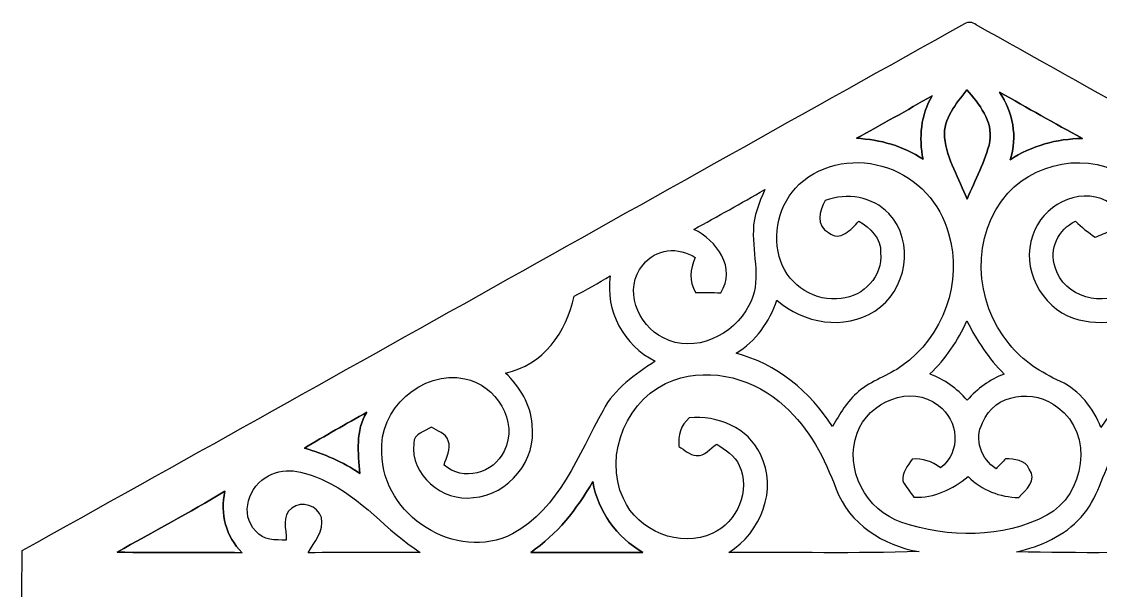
# Model space of a CAD drawing. Header units: centimetres. Extents: x -10.6 to 10.6, y -12.7 to 12.7.
# Drawn here: x -10.56 to -2.36, y 8.37 to 12.7 of the extents above; entities that cross this region are included whole.
import ezdxf

# ---------------------------------------------------------------- set-up
doc = ezdxf.new("R2010")
doc.units = ezdxf.units.CM
doc.header["$MEASUREMENT"] = 0
doc.layers.add('Camada 1', color=7, linetype='Continuous')

msp = doc.modelspace()

# ---------------------------------------------------------------- linework, layer by layer
at = {"layer": 'Camada 1', "color": 156}
for points, knots in [([(-3.39724, 12.67918), (-3.36656, 12.69717), (-3.33657, 12.69505), (-3.30694, 12.67248), (-3.30694, 12.67248), (-1.51377, 11.66636), (0.28081, 10.6627), (2.07432, 9.65764), (2.07432, 9.65764), (2.65818, 9.32602), (3.2512, 9.00782), (3.82975, 8.66775), (3.82975, 8.66775), (3.84281, 8.5471), (3.83363, 8.42504), (3.83575, 8.30367), (3.83575, 8.30367), (3.47768, 8.30438), (3.11962, 8.30367), (2.76153, 8.30403), (2.76153, 8.30403), (2.76224, 2.60667), (2.75872, -3.09068), (2.76331, -8.78804), (2.76331, -8.78804), (2.90371, -8.78804), (3.06882, -8.86989), (3.05893, -9.03216), (3.05893, -9.03216), (3.0667, -10.12189), (3.05964, -11.21197), (3.06246, -12.30171), (3.06246, -12.30171), (-1.22061, -12.30066), (-5.50367, -12.30312), (-9.7864, -12.30066), (-9.7864, -12.30066), (-9.78605, -11.26949), (-9.78534, -10.23866), (-9.78675, -9.2075), (-9.78675, -9.2075), (-9.785, -9.10201), (-9.79663, -8.9863), (-9.7356, -8.89387), (-9.7356, -8.89387), (-9.67846, -8.80886), (-9.56627, -8.80356), (-9.47561, -8.78628), (-9.47561, -8.78628), (-9.47314, -3.08963), (-9.47243, 2.60702), (-9.47596, 8.30367), (-9.47596, 8.30367), (-9.8358, 8.30438), (-10.19563, 8.30297), (-10.55581, 8.30473), (-10.55581, 8.30473), (-10.55511, 8.42821), (-10.55546, 8.55168), (-10.55404, 8.67515), (-10.55404, 8.67515), (-8.16574, 10.00478), (-5.78414, 11.34709), (-3.39724, 12.67918)], [0, 0, 0, 0, 0.0588235, 0.0588235, 0.0588235, 0.0588235, 0.1176471, 0.1176471, 0.1176471, 0.1176471, 0.1764706, 0.1764706, 0.1764706, 0.1764706, 0.2352941, 0.2352941, 0.2352941, 0.2352941, 0.2941176, 0.2941176, 0.2941176, 0.2941176, 0.3529412, 0.3529412, 0.3529412, 0.3529412, 0.4117647, 0.4117647, 0.4117647, 0.4117647, 0.4705882, 0.4705882, 0.4705882, 0.4705882, 0.5294118, 0.5294118, 0.5294118, 0.5294118, 0.5882353, 0.5882353, 0.5882353, 0.5882353, 0.6470588, 0.6470588, 0.6470588, 0.6470588, 0.7058824, 0.7058824, 0.7058824, 0.7058824, 0.7647059, 0.7647059, 0.7647059, 0.7647059, 0.8235294, 0.8235294, 0.8235294, 0.8235294, 0.8823529, 0.8823529, 0.8823529, 0.8823529, 1, 1, 1, 1]), ([(-4.2164, 11.80994), (-4.2164, 11.80994), (-4.2164, 11.80994), (-4.2164, 11.80994), (-4.2164, 11.80994), (-4.03754, 11.80112), (-3.86045, 11.75173), (-3.71122, 11.65083), (-3.71122, 11.65083), (-3.74438, 11.81558), (-3.72745, 11.98633), (-3.64277, 12.13308), (-3.64277, 12.13308), (-3.83187, 12.0216), (-4.02449, 11.91612), (-4.2164, 11.80994)], [0, 0, 0, 0, 0.2, 0.2, 0.2, 0.2, 0.4, 0.4, 0.4, 0.4, 0.6, 0.6, 0.6, 0.6, 1, 1, 1, 1]), ([(-3.54824, 11.8177), (-3.54824, 11.8177), (-3.54824, 11.8177), (-3.54824, 11.8177), (-3.54824, 11.8177), (-3.52989, 11.64978), (-3.43605, 11.50338), (-3.37714, 11.34779), (-3.37714, 11.34779), (-3.31611, 11.49314), (-3.23744, 11.6332), (-3.20286, 11.78806), (-3.20286, 11.78806), (-3.18028, 11.94117), (-3.28471, 12.07099), (-3.37889, 12.17859), (-3.37889, 12.17859), (-3.45897, 12.0724), (-3.55988, 11.96057), (-3.54824, 11.8177)], [0, 0, 0, 0, 0.1666667, 0.1666667, 0.1666667, 0.1666667, 0.3333333, 0.3333333, 0.3333333, 0.3333333, 0.5, 0.5, 0.5, 0.5, 0.6666667, 0.6666667, 0.6666667, 0.6666667, 1, 1, 1, 1]), ([(-3.12949, 12.16166), (-3.12949, 12.16166), (-3.12949, 12.16166), (-3.12949, 12.16166), (-3.12949, 12.16166), (-3.03213, 12.00855), (-2.98874, 11.82299), (-3.05047, 11.6473), (-3.05047, 11.6473), (-2.88642, 11.75314), (-2.69558, 11.80676), (-2.50084, 11.80853), (-2.50084, 11.80853), (-2.7111, 11.92459), (-2.92169, 12.04101), (-3.12949, 12.16166)], [0, 0, 0, 0, 0.2, 0.2, 0.2, 0.2, 0.4, 0.4, 0.4, 0.4, 0.6, 0.6, 0.6, 0.6, 1, 1, 1, 1]), ([(-3.0667, 11.39366), (-3.0667, 11.39366), (-3.0667, 11.39366), (-3.0667, 11.39366), (-3.0667, 11.39366), (-3.34963, 11.07934), (-3.32527, 10.56251), (-3.05611, 10.24713), (-3.05611, 10.24713), (-2.95451, 10.11837), (-2.81445, 10.02911), (-2.667, 9.96173), (-2.667, 9.96173), (-2.51989, 9.89435), (-2.41899, 9.75924), (-2.36007, 9.61213), (-2.36007, 9.61213), (-2.19287, 9.87918), (-1.93604, 10.09508), (-1.62594, 10.17129), (-1.62594, 10.17129), (-1.76564, 10.27606), (-1.87888, 10.414), (-1.93462, 10.58121), (-1.93462, 10.58121), (-2.10219, 10.42528), (-2.35091, 10.36884), (-2.56821, 10.44398), (-2.56821, 10.44398), (-2.81586, 10.52688), (-2.96969, 10.8264), (-2.87725, 11.07369), (-2.87725, 11.07369), (-2.81094, 11.29523), (-2.5333, 11.4434), (-2.31951, 11.33404), (-2.31951, 11.33404), (-2.23237, 11.28888), (-2.25142, 11.18376), (-2.28318, 11.10932), (-2.28318, 11.10932), (-2.32339, 11.09274), (-2.36326, 11.07545), (-2.40312, 11.05781), (-2.40312, 11.05781), (-2.45709, 11.09415), (-2.50754, 11.13542), (-2.5541, 11.17987), (-2.5541, 11.17987), (-2.68323, 11.12131), (-2.75872, 10.96504), (-2.70756, 10.82992), (-2.70756, 10.82992), (-2.64407, 10.59885), (-2.33927, 10.52547), (-2.14982, 10.6486), (-2.14982, 10.6486), (-1.86407, 10.8084), (-1.86548, 11.24338), (-2.09444, 11.45222), (-2.09444, 11.45222), (-2.35725, 11.71715), (-2.82539, 11.66071), (-3.0667, 11.39366)], [0, 0, 0, 0, 0.0588235, 0.0588235, 0.0588235, 0.0588235, 0.1176471, 0.1176471, 0.1176471, 0.1176471, 0.1764706, 0.1764706, 0.1764706, 0.1764706, 0.2352941, 0.2352941, 0.2352941, 0.2352941, 0.2941176, 0.2941176, 0.2941176, 0.2941176, 0.3529412, 0.3529412, 0.3529412, 0.3529412, 0.4117647, 0.4117647, 0.4117647, 0.4117647, 0.4705882, 0.4705882, 0.4705882, 0.4705882, 0.5294118, 0.5294118, 0.5294118, 0.5294118, 0.5882353, 0.5882353, 0.5882353, 0.5882353, 0.6470588, 0.6470588, 0.6470588, 0.6470588, 0.7058824, 0.7058824, 0.7058824, 0.7058824, 0.7647059, 0.7647059, 0.7647059, 0.7647059, 0.8235294, 0.8235294, 0.8235294, 0.8235294, 0.8823529, 0.8823529, 0.8823529, 0.8823529, 1, 1, 1, 1]), ([(-4.65101, 11.46104), (-4.65101, 11.46104), (-4.65101, 11.46104), (-4.65101, 11.46104), (-4.65101, 11.46104), (-4.80625, 11.31393), (-4.86339, 11.07545), (-4.79071, 10.87402), (-4.79071, 10.87402), (-4.72722, 10.68987), (-4.5272, 10.56322), (-4.3328, 10.59356), (-4.3328, 10.59356), (-4.16243, 10.60591), (-4.0146, 10.76606), (-4.03294, 10.93927), (-4.03294, 10.93927), (-4.02766, 11.049), (-4.11056, 11.13084), (-4.19946, 11.17987), (-4.19946, 11.17987), (-4.25484, 11.11919), (-4.34199, 11.02042), (-4.4277, 11.09309), (-4.4277, 11.09309), (-4.52683, 11.14495), (-4.49967, 11.25819), (-4.45347, 11.33756), (-4.45347, 11.33756), (-4.28907, 11.39789), (-4.09397, 11.36826), (-3.97121, 11.23809), (-3.97121, 11.23809), (-3.76977, 11.02783), (-3.83329, 10.64789), (-4.07775, 10.49761), (-4.07775, 10.49761), (-4.30705, 10.34803), (-4.62104, 10.40341), (-4.81999, 10.57945), (-4.81999, 10.57945), (-4.87749, 10.41541), (-4.98016, 10.26759), (-5.13079, 10.17658), (-5.13079, 10.17658), (-4.82423, 10.0965), (-4.56635, 9.88589), (-4.39878, 9.61989), (-4.39878, 9.61989), (-4.3434, 9.71549), (-4.28659, 9.81321), (-4.20158, 9.88589), (-4.20158, 9.88589), (-4.10279, 9.96914), (-3.97544, 10.00619), (-3.87103, 10.08097), (-3.87103, 10.08097), (-3.56093, 10.29899), (-3.40359, 10.72232), (-3.51754, 11.08745), (-3.51754, 11.08745), (-3.57645, 11.3164), (-3.75637, 11.50902), (-3.98039, 11.58486), (-3.98039, 11.58486), (-4.2037, 11.66565), (-4.47569, 11.6265), (-4.65101, 11.46104)], [0, 0, 0, 0, 0.0555556, 0.0555556, 0.0555556, 0.0555556, 0.1111111, 0.1111111, 0.1111111, 0.1111111, 0.1666667, 0.1666667, 0.1666667, 0.1666667, 0.2222222, 0.2222222, 0.2222222, 0.2222222, 0.2777778, 0.2777778, 0.2777778, 0.2777778, 0.3333333, 0.3333333, 0.3333333, 0.3333333, 0.3888889, 0.3888889, 0.3888889, 0.3888889, 0.4444444, 0.4444444, 0.4444444, 0.4444444, 0.5, 0.5, 0.5, 0.5, 0.5555556, 0.5555556, 0.5555556, 0.5555556, 0.6111111, 0.6111111, 0.6111111, 0.6111111, 0.6666667, 0.6666667, 0.6666667, 0.6666667, 0.7222222, 0.7222222, 0.7222222, 0.7222222, 0.7777778, 0.7777778, 0.7777778, 0.7777778, 0.8333333, 0.8333333, 0.8333333, 0.8333333, 0.8888889, 0.8888889, 0.8888889, 0.8888889, 1, 1, 1, 1]), ([(-5.45182, 11.11814), (-5.45182, 11.11814), (-5.45182, 11.11814), (-5.45182, 11.11814), (-5.45182, 11.11814), (-5.27861, 11.03595), (-5.12304, 10.82181), (-5.24756, 10.63625), (-5.24756, 10.63625), (-5.31106, 10.63766), (-5.37457, 10.63872), (-5.43806, 10.63907), (-5.43806, 10.63907), (-5.49063, 10.72444), (-5.48111, 10.8158), (-5.44018, 10.9033), (-5.44018, 10.9033), (-5.56436, 10.99008), (-5.74357, 10.97068), (-5.83706, 10.84862), (-5.83706, 10.84862), (-5.99052, 10.67117), (-5.8794, 10.38612), (-5.68289, 10.2937), (-5.68289, 10.2937), (-5.44688, 10.16846), (-5.14702, 10.31451), (-5.03273, 10.53994), (-5.03273, 10.53994), (-4.93182, 10.71562), (-5.00803, 10.92234), (-4.99886, 11.11179), (-4.99886, 11.11179), (-4.99957, 11.2208), (-4.9544, 11.32169), (-4.91313, 11.42012), (-4.91313, 11.42012), (-5.09164, 11.31746), (-5.27085, 11.21656), (-5.45182, 11.11814)], [0, 0, 0, 0, 0.0909091, 0.0909091, 0.0909091, 0.0909091, 0.1818182, 0.1818182, 0.1818182, 0.1818182, 0.2727273, 0.2727273, 0.2727273, 0.2727273, 0.3636364, 0.3636364, 0.3636364, 0.3636364, 0.4545455, 0.4545455, 0.4545455, 0.4545455, 0.5454545, 0.5454545, 0.5454545, 0.5454545, 0.6363636, 0.6363636, 0.6363636, 0.6363636, 0.7272727, 0.7272727, 0.7272727, 0.7272727, 0.8181818, 0.8181818, 0.8181818, 0.8181818, 1, 1, 1, 1]), ([(-6.36093, 10.60943), (-6.36093, 10.60943), (-6.36093, 10.60943), (-6.36093, 10.60943), (-6.36093, 10.60943), (-6.41456, 10.33955), (-6.59906, 10.0845), (-6.88021, 10.02665), (-6.88021, 10.02665), (-6.77579, 9.92081), (-6.68655, 9.78781), (-6.67985, 9.63471), (-6.67985, 9.63471), (-6.64033, 9.36801), (-6.85694, 9.09919), (-7.1247, 9.08015), (-7.1247, 9.08015), (-7.35717, 9.04592), (-7.60801, 9.25195), (-7.57836, 9.49395), (-7.57836, 9.49395), (-7.57695, 9.56697), (-7.49265, 9.58249), (-7.44361, 9.61636), (-7.44361, 9.61636), (-7.40092, 9.58461), (-7.33283, 9.57015), (-7.31626, 9.5123), (-7.31626, 9.5123), (-7.29085, 9.44845), (-7.33248, 9.38705), (-7.348, 9.32709), (-7.348, 9.32709), (-7.20514, 9.19903), (-6.97018, 9.26394), (-6.89222, 9.43222), (-6.89222, 9.43222), (-6.77791, 9.65481), (-6.95395, 9.93916), (-7.1896, 9.98255), (-7.1896, 9.98255), (-7.51521, 10.05381), (-7.84789, 9.74865), (-7.82038, 9.41916), (-7.82038, 9.41916), (-7.8179, 8.94608), (-7.25452, 8.5859), (-6.82837, 8.80356), (-6.82837, 8.80356), (-6.47135, 8.999), (-6.32848, 9.40576), (-6.14079, 9.7416), (-6.14079, 9.7416), (-6.0572, 9.90987), (-5.89455, 10.01289), (-5.74569, 10.11696), (-5.74569, 10.11696), (-5.98346, 10.23654), (-6.12775, 10.49937), (-6.08576, 10.76466), (-6.08576, 10.76466), (-6.17643, 10.71068), (-6.26816, 10.65847), (-6.36093, 10.60943)], [0, 0, 0, 0, 0.0588235, 0.0588235, 0.0588235, 0.0588235, 0.1176471, 0.1176471, 0.1176471, 0.1176471, 0.1764706, 0.1764706, 0.1764706, 0.1764706, 0.2352941, 0.2352941, 0.2352941, 0.2352941, 0.2941176, 0.2941176, 0.2941176, 0.2941176, 0.3529412, 0.3529412, 0.3529412, 0.3529412, 0.4117647, 0.4117647, 0.4117647, 0.4117647, 0.4705882, 0.4705882, 0.4705882, 0.4705882, 0.5294118, 0.5294118, 0.5294118, 0.5294118, 0.5882353, 0.5882353, 0.5882353, 0.5882353, 0.6470588, 0.6470588, 0.6470588, 0.6470588, 0.7058824, 0.7058824, 0.7058824, 0.7058824, 0.7647059, 0.7647059, 0.7647059, 0.7647059, 0.8235294, 0.8235294, 0.8235294, 0.8235294, 0.8823529, 0.8823529, 0.8823529, 0.8823529, 1, 1, 1, 1]), ([(-3.37784, 10.42246), (-3.37784, 10.42246), (-3.37784, 10.42246), (-3.37784, 10.42246), (-3.37784, 10.42246), (-3.44628, 10.27217), (-3.53871, 10.13354), (-3.65901, 10.01959), (-3.65901, 10.01959), (-3.54965, 9.97691), (-3.45227, 9.90917), (-3.37609, 9.81991), (-3.37609, 9.81991), (-3.29917, 9.90776), (-3.20392, 9.97691), (-3.09457, 10.01888), (-3.09457, 10.01888), (-3.21274, 10.1353), (-3.30412, 10.27465), (-3.37784, 10.42246)], [0, 0, 0, 0, 0.1666667, 0.1666667, 0.1666667, 0.1666667, 0.3333333, 0.3333333, 0.3333333, 0.3333333, 0.5, 0.5, 0.5, 0.5, 0.6666667, 0.6666667, 0.6666667, 0.6666667, 1, 1, 1, 1]), ([(-5.60387, 9.97231), (-5.60387, 9.97231), (-5.60387, 9.97231), (-5.60387, 9.97231), (-5.60387, 9.97231), (-5.95136, 9.8499), (-6.14362, 9.40681), (-5.98664, 9.07202), (-5.98664, 9.07202), (-5.87728, 8.82508), (-5.55519, 8.69173), (-5.30789, 8.80886), (-5.30789, 8.80886), (-5.12127, 8.89353), (-5.01896, 9.13553), (-5.10611, 9.32462), (-5.10611, 9.32462), (-5.13961, 9.39976), (-5.21124, 9.44421), (-5.2779, 9.48654), (-5.2779, 9.48654), (-5.32729, 9.45691), (-5.36716, 9.38847), (-5.43312, 9.40011), (-5.43312, 9.40011), (-5.48534, 9.40293), (-5.52202, 9.4435), (-5.56472, 9.46784), (-5.56472, 9.46784), (-5.57247, 9.55145), (-5.55059, 9.63012), (-5.48569, 9.68657), (-5.48569, 9.68657), (-5.27156, 9.70562), (-5.03943, 9.61213), (-4.94629, 9.40893), (-4.94629, 9.40893), (-4.81047, 9.14505), (-4.94276, 8.81309), (-5.18583, 8.66316), (-5.18583, 8.66316), (-4.70429, 8.66527), (-4.22275, 8.65434), (-3.74156, 8.66916), (-3.74156, 8.66916), (-4.01038, 8.71466), (-4.27284, 8.88047), (-4.3702, 9.14435), (-4.3702, 9.14435), (-4.45735, 9.37683), (-4.57412, 9.60543), (-4.76144, 9.773), (-4.76144, 9.773), (-4.98052, 9.98043), (-5.31495, 10.07533), (-5.60387, 9.97231)], [0, 0, 0, 0, 0.0666667, 0.0666667, 0.0666667, 0.0666667, 0.1333333, 0.1333333, 0.1333333, 0.1333333, 0.2, 0.2, 0.2, 0.2, 0.2666667, 0.2666667, 0.2666667, 0.2666667, 0.3333333, 0.3333333, 0.3333333, 0.3333333, 0.4, 0.4, 0.4, 0.4, 0.4666667, 0.4666667, 0.4666667, 0.4666667, 0.5333333, 0.5333333, 0.5333333, 0.5333333, 0.6, 0.6, 0.6, 0.6, 0.6666667, 0.6666667, 0.6666667, 0.6666667, 0.7333333, 0.7333333, 0.7333333, 0.7333333, 0.8, 0.8, 0.8, 0.8, 0.8666667, 0.8666667, 0.8666667, 0.8666667, 1, 1, 1, 1]), ([(-1.62842, 9.98113), (-1.62842, 9.98113), (-1.62842, 9.98113), (-1.62842, 9.98113), (-1.62842, 9.98113), (-1.90923, 9.89999), (-2.12372, 9.6721), (-2.25918, 9.42128), (-2.25918, 9.42128), (-2.34914, 9.26076), (-2.38371, 9.06955), (-2.51107, 8.93162), (-2.51107, 8.93162), (-2.63735, 8.78769), (-2.81905, 8.70973), (-3.00214, 8.66845), (-3.00214, 8.66845), (-2.52411, 8.6547), (-2.04576, 8.66633), (-1.56739, 8.66175), (-1.56739, 8.66175), (-1.76388, 8.79686), (-1.89688, 9.03358), (-1.8482, 9.27629), (-1.8482, 9.27629), (-1.81222, 9.52816), (-1.55468, 9.71549), (-1.30422, 9.68127), (-1.30422, 9.68127), (-1.19909, 9.6721), (-1.13524, 9.51406), (-1.22449, 9.44421), (-1.22449, 9.44421), (-1.2975, 9.35319), (-1.41605, 9.41846), (-1.47849, 9.48619), (-1.47849, 9.48619), (-1.6838, 9.39553), (-1.73567, 9.12001), (-1.60338, 8.94608), (-1.60338, 8.94608), (-1.43651, 8.69491), (-1.04422, 8.72313), (-0.85724, 8.93621), (-0.85724, 8.93621), (-0.6156, 9.19198), (-0.68967, 9.63118), (-0.94509, 9.85026), (-0.94509, 9.85026), (-1.12606, 10.01924), (-1.39805, 10.04675), (-1.62842, 9.98113)], [0, 0, 0, 0, 0.0714286, 0.0714286, 0.0714286, 0.0714286, 0.1428571, 0.1428571, 0.1428571, 0.1428571, 0.2142857, 0.2142857, 0.2142857, 0.2142857, 0.2857143, 0.2857143, 0.2857143, 0.2857143, 0.3571429, 0.3571429, 0.3571429, 0.3571429, 0.4285714, 0.4285714, 0.4285714, 0.4285714, 0.5, 0.5, 0.5, 0.5, 0.5714286, 0.5714286, 0.5714286, 0.5714286, 0.6428571, 0.6428571, 0.6428571, 0.6428571, 0.7142857, 0.7142857, 0.7142857, 0.7142857, 0.7857143, 0.7857143, 0.7857143, 0.7857143, 0.8571429, 0.8571429, 0.8571429, 0.8571429, 1, 1, 1, 1]), ([(-4.21111, 9.56909), (-4.21111, 9.56909), (-4.21111, 9.56909), (-4.21111, 9.56909), (-4.21111, 9.56909), (-4.31375, 9.29886), (-4.14301, 8.98031), (-3.87314, 8.89176), (-3.87314, 8.89176), (-3.52107, 8.77181), (-3.10549, 8.76758), (-2.77213, 8.94538), (-2.77213, 8.94538), (-2.48214, 9.09919), (-2.41017, 9.56627), (-2.68817, 9.76524), (-2.68817, 9.76524), (-2.86278, 9.91093), (-3.17429, 9.87459), (-3.25895, 9.64706), (-3.25895, 9.64706), (-3.32705, 9.52252), (-3.26743, 9.37471), (-3.15701, 9.29781), (-3.15701, 9.29781), (-3.13901, 9.31721), (-3.10232, 9.35566), (-3.08434, 9.37471), (-3.08434, 9.37471), (-3.01659, 9.37153), (-2.93722, 9.36766), (-2.90405, 9.2964), (-2.90405, 9.2964), (-2.84056, 9.21561), (-2.93193, 9.13659), (-2.98343, 9.08015), (-2.98343, 9.08015), (-3.12844, 9.08332), (-3.26565, 9.13623), (-3.36797, 9.23995), (-3.36797, 9.23995), (-3.4865, 9.14682), (-3.62513, 9.07238), (-3.78107, 9.08438), (-3.78107, 9.08438), (-3.80965, 9.12354), (-3.83962, 9.16163), (-3.86362, 9.20362), (-3.86362, 9.20362), (-3.8749, 9.26994), (-3.82588, 9.32074), (-3.79448, 9.37259), (-3.79448, 9.37259), (-3.71581, 9.37789), (-3.64208, 9.35531), (-3.57928, 9.30733), (-3.57928, 9.30733), (-3.42018, 9.42093), (-3.43992, 9.67034), (-3.59375, 9.77935), (-3.59375, 9.77935), (-3.79976, 9.94939), (-4.12891, 9.80545), (-4.21111, 9.56909)], [0, 0, 0, 0, 0.0588235, 0.0588235, 0.0588235, 0.0588235, 0.1176471, 0.1176471, 0.1176471, 0.1176471, 0.1764706, 0.1764706, 0.1764706, 0.1764706, 0.2352941, 0.2352941, 0.2352941, 0.2352941, 0.2941176, 0.2941176, 0.2941176, 0.2941176, 0.3529412, 0.3529412, 0.3529412, 0.3529412, 0.4117647, 0.4117647, 0.4117647, 0.4117647, 0.4705882, 0.4705882, 0.4705882, 0.4705882, 0.5294118, 0.5294118, 0.5294118, 0.5294118, 0.5882353, 0.5882353, 0.5882353, 0.5882353, 0.6470588, 0.6470588, 0.6470588, 0.6470588, 0.7058824, 0.7058824, 0.7058824, 0.7058824, 0.7647059, 0.7647059, 0.7647059, 0.7647059, 0.8235294, 0.8235294, 0.8235294, 0.8235294, 0.8823529, 0.8823529, 0.8823529, 0.8823529, 1, 1, 1, 1]), ([(-8.40846, 9.4562), (-8.40846, 9.4562), (-8.40846, 9.4562), (-8.40846, 9.4562), (-8.40846, 9.4562), (-8.25993, 9.41282), (-8.11636, 9.35143), (-7.98794, 9.26358), (-7.98794, 9.26358), (-7.99888, 9.41881), (-8.02357, 9.59061), (-7.93326, 9.7289), (-7.93326, 9.7289), (-8.09307, 9.64035), (-8.25111, 9.54898), (-8.40846, 9.4562)], [0, 0, 0, 0, 0.2, 0.2, 0.2, 0.2, 0.4, 0.4, 0.4, 0.4, 0.6, 0.6, 0.6, 0.6, 1, 1, 1, 1]), ([(-8.68045, 9.2456), (-8.68045, 9.2456), (-8.68045, 9.2456), (-8.68045, 9.2456), (-8.68045, 9.2456), (-8.82896, 9.17398), (-8.90481, 8.95103), (-8.77782, 8.82614), (-8.77782, 8.82614), (-8.72243, 8.75312), (-8.62753, 8.7577), (-8.54568, 8.757), (-8.54568, 8.757), (-8.54427, 8.83849), (-8.5866, 8.94397), (-8.5037, 8.99865), (-8.5037, 8.99865), (-8.42856, 9.0611), (-8.30791, 9.01876), (-8.27863, 8.9281), (-8.27863, 8.9281), (-8.25782, 8.8265), (-8.33154, 8.74183), (-8.38023, 8.66104), (-8.38023, 8.66104), (-8.0966, 8.66386), (-7.81261, 8.6614), (-7.52897, 8.66281), (-7.52897, 8.66281), (-7.78403, 8.8265), (-7.97383, 9.08015), (-8.25358, 9.20785), (-8.25358, 9.20785), (-8.38446, 9.26676), (-8.54533, 9.32532), (-8.68045, 9.2456)], [0, 0, 0, 0, 0.1, 0.1, 0.1, 0.1, 0.2, 0.2, 0.2, 0.2, 0.3, 0.3, 0.3, 0.3, 0.4, 0.4, 0.4, 0.4, 0.5, 0.5, 0.5, 0.5, 0.6, 0.6, 0.6, 0.6, 0.7, 0.7, 0.7, 0.7, 0.8, 0.8, 0.8, 0.8, 1, 1, 1, 1]), ([(-6.68972, 8.66316), (-6.68972, 8.66316), (-6.68972, 8.66316), (-6.68972, 8.66316), (-6.68972, 8.66316), (-6.40608, 8.66175), (-6.12245, 8.6621), (-5.83847, 8.66316), (-5.83847, 8.66316), (-6.03778, 8.77782), (-6.17819, 8.97501), (-6.21946, 9.2015), (-6.21946, 9.2015), (-6.33871, 8.99265), (-6.49005, 8.80004), (-6.68972, 8.66316)], [0, 0, 0, 0, 0.2, 0.2, 0.2, 0.2, 0.4, 0.4, 0.4, 0.4, 0.6, 0.6, 0.6, 0.6, 1, 1, 1, 1]), ([(-9.83014, 8.66527), (-9.83014, 8.66527), (-9.83014, 8.66527), (-9.83014, 8.66527), (-9.83014, 8.66527), (-9.51335, 8.65822), (-9.19656, 8.66493), (-8.88012, 8.6614), (-8.88012, 8.6614), (-9.00394, 8.78381), (-9.05087, 8.95772), (-9.01135, 9.12777), (-9.01135, 9.12777), (-9.28052, 8.96761), (-9.55674, 8.81873), (-9.83014, 8.66527)], [0, 0, 0, 0, 0.2, 0.2, 0.2, 0.2, 0.4, 0.4, 0.4, 0.4, 0.6, 0.6, 0.6, 0.6, 1, 1, 1, 1])]:
    msp.add_open_spline(points, degree=3, knots=knots, dxfattribs=at)
at = {"layer": 'Camada 1', "color": 7}
for points, knots in [([(-4.2164, 11.80994), (-4.02449, 11.91612), (-3.83187, 12.0216), (-3.64277, 12.13308), (-3.64277, 12.13308), (-3.72745, 11.98633), (-3.74438, 11.81558), (-3.71122, 11.65083), (-3.71122, 11.65083), (-3.86045, 11.75173), (-4.03754, 11.80112), (-4.2164, 11.80994)], [0, 0, 0, 0, 0.25, 0.25, 0.25, 0.25, 0.5, 0.5, 0.5, 0.5, 1, 1, 1, 1]), ([(-3.54824, 11.8177), (-3.55988, 11.96057), (-3.45897, 12.0724), (-3.37889, 12.17859), (-3.37889, 12.17859), (-3.28471, 12.07099), (-3.18028, 11.94117), (-3.20286, 11.78806), (-3.20286, 11.78806), (-3.23744, 11.6332), (-3.31611, 11.49314), (-3.37714, 11.34779), (-3.37714, 11.34779), (-3.43605, 11.50338), (-3.52989, 11.64978), (-3.54824, 11.8177)], [0, 0, 0, 0, 0.2, 0.2, 0.2, 0.2, 0.4, 0.4, 0.4, 0.4, 0.6, 0.6, 0.6, 0.6, 1, 1, 1, 1]), ([(-3.12949, 12.16166), (-2.92169, 12.04101), (-2.7111, 11.92459), (-2.50084, 11.80853), (-2.50084, 11.80853), (-2.69558, 11.80676), (-2.88642, 11.75314), (-3.05047, 11.6473), (-3.05047, 11.6473), (-2.98874, 11.82299), (-3.03213, 12.00855), (-3.12949, 12.16166)], [0, 0, 0, 0, 0.25, 0.25, 0.25, 0.25, 0.5, 0.5, 0.5, 0.5, 1, 1, 1, 1]), ([(-8.40846, 9.4562), (-8.25111, 9.54898), (-8.09307, 9.64035), (-7.93326, 9.7289), (-7.93326, 9.7289), (-8.02357, 9.59061), (-7.99888, 9.41881), (-7.98794, 9.26358), (-7.98794, 9.26358), (-8.11636, 9.35143), (-8.25993, 9.41282), (-8.40846, 9.4562)], [0, 0, 0, 0, 0.25, 0.25, 0.25, 0.25, 0.5, 0.5, 0.5, 0.5, 1, 1, 1, 1]), ([(-6.68972, 8.66316), (-6.49005, 8.80004), (-6.33871, 8.99265), (-6.21946, 9.2015), (-6.21946, 9.2015), (-6.17819, 8.97501), (-6.03778, 8.77782), (-5.83847, 8.66316), (-5.83847, 8.66316), (-6.12245, 8.6621), (-6.40608, 8.66175), (-6.68972, 8.66316)], [0, 0, 0, 0, 0.25, 0.25, 0.25, 0.25, 0.5, 0.5, 0.5, 0.5, 1, 1, 1, 1]), ([(-9.83014, 8.66527), (-9.55674, 8.81873), (-9.28052, 8.96761), (-9.01135, 9.12777), (-9.01135, 9.12777), (-9.05087, 8.95772), (-9.00394, 8.78381), (-8.88012, 8.6614), (-8.88012, 8.6614), (-9.19656, 8.66493), (-9.51335, 8.65822), (-9.83014, 8.66527)], [0, 0, 0, 0, 0.25, 0.25, 0.25, 0.25, 0.5, 0.5, 0.5, 0.5, 1, 1, 1, 1])]:
    msp.add_open_spline(points, degree=3, knots=knots, dxfattribs=at)

doc.saveas('drawing.dxf')
